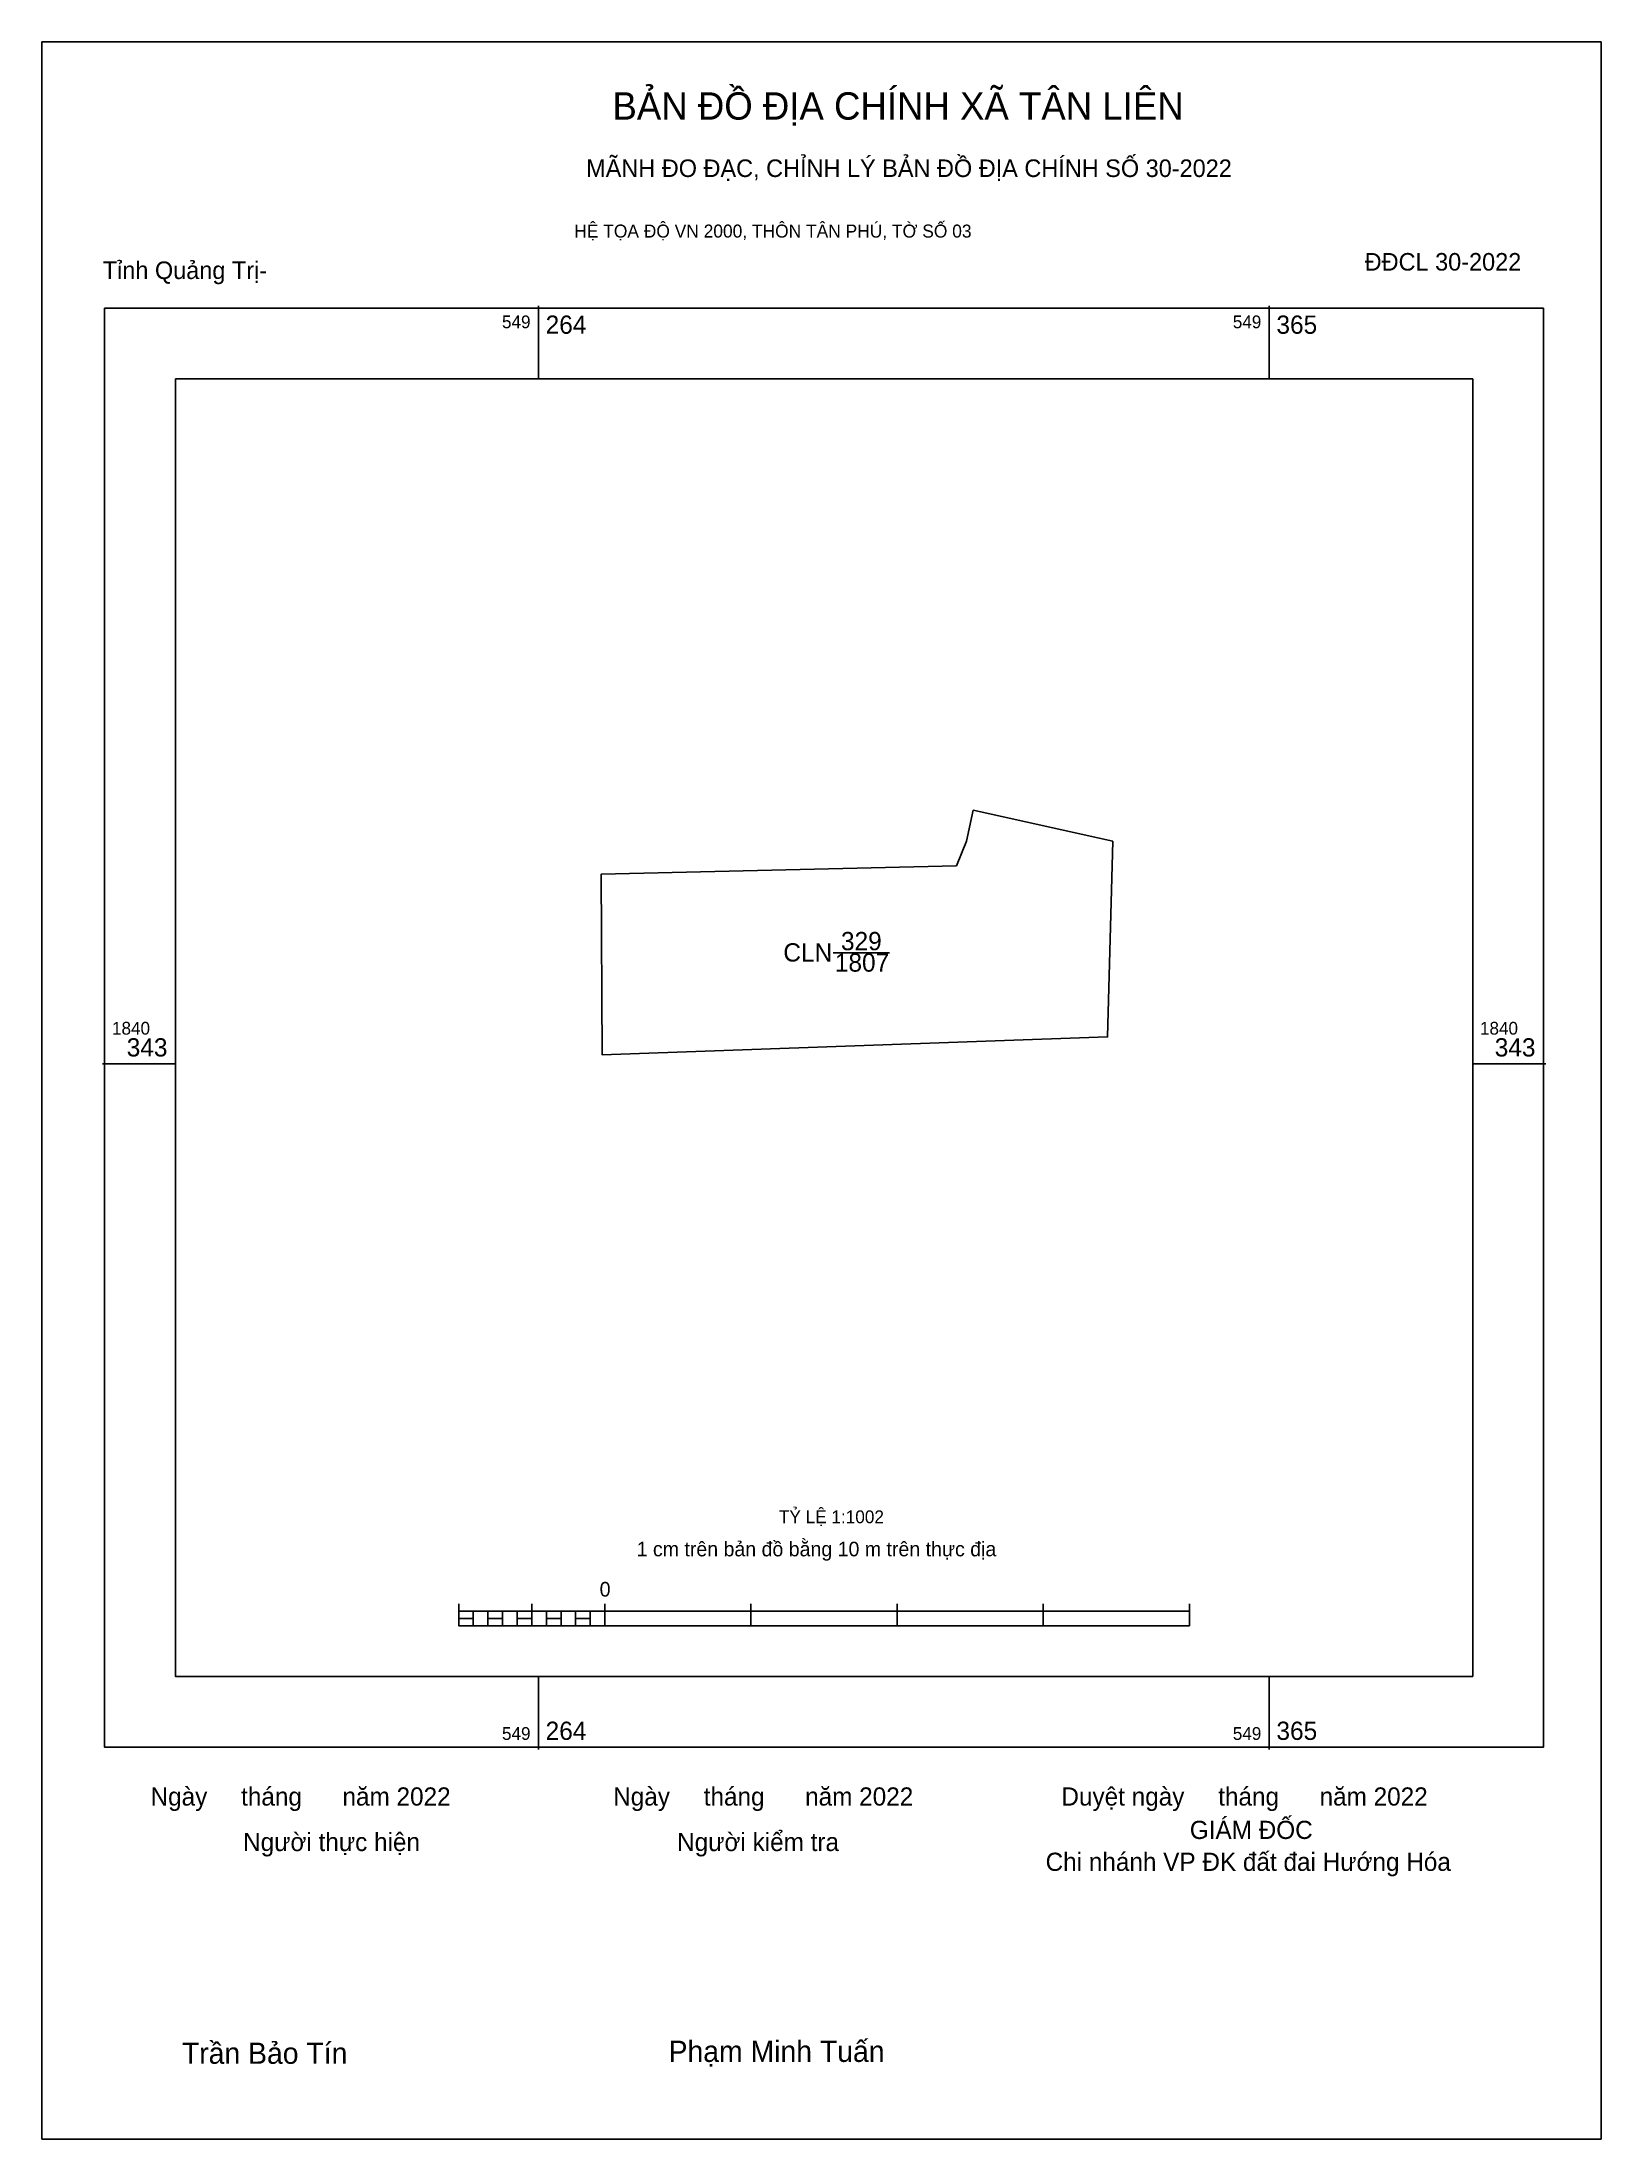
# Model space of a CAD drawing. Extents: x 549197 to 549411, y 1840196 to 1840483.
import ezdxf

# ---------------------------------------------------------------- set-up
doc = ezdxf.new("R2010")
doc.units = 0
for name, color, linetype in [('Level 10', 7, 'Continuous'), ('Level 13', 7, 'Continuous'), ('Level 15', 7, 'Continuous'), ('Level 4', 7, 'Continuous'), ('Level 6', 7, 'Continuous'), ('Level 62', 7, 'Continuous'), ('Level 63', 7, 'Continuous'), ('Level 9', 7, 'Continuous')]:
    doc.layers.add(name, color=color, linetype=linetype)

msp = doc.modelspace()

# ---------------------------------------------------------------- linework, layer by layer
at = {"layer": 'Level 10'}
msp.add_lwpolyline([(549343.68, 1840373.68), (549342.97, 1840346.83), (549273.64, 1840344.36), (549273.48, 1840369.15), (549322.24, 1840370.32), (549323.61, 1840373.69), (549324.54, 1840377.93)], close=True, dxfattribs=at)
at = {"layer": 'Level 13'}
msp.add_line((549305.33, 1840358.39), (549313.05, 1840358.39), dxfattribs=at)
at = {"layer": 'Level 15'}
msp.add_lwpolyline([(549196.73, 1840483.35), (549410.7, 1840483.35), (549410.7, 1840195.62), (549196.73, 1840195.62)], close=True, dxfattribs=at)
at = {"layer": 'Level 4'}
msp.add_line((549342.97, 1840346.83), (549273.64, 1840344.36), dxfattribs=at)
at = {"layer": 'Level 62'}
msp.add_lwpolyline([(549215.06, 1840437.11), (549393.08, 1840437.11), (549393.08, 1840259.09), (549215.06, 1840259.09)], close=True, dxfattribs=at)
at = {"layer": 'Level 63'}
for p, q in [((549264.86, 1840447.14), (549264.86, 1840437.11)), ((549365.14, 1840447.14), (549365.14, 1840437.11)), ((549205.03, 1840343.14), (549215.06, 1840343.14)), ((549393.08, 1840343.14), (549403.11, 1840343.14)), ((549253.93, 1840269.05), (549253.93, 1840266.04)), ((549253.93, 1840268.05), (549354.21, 1840268.05)), ((549255.93, 1840268.05), (549255.93, 1840266.04)), ((549257.94, 1840268.05), (549257.94, 1840266.04)), ((549259.94, 1840268.05), (549259.94, 1840266.04)), ((549261.95, 1840268.05), (549261.95, 1840266.04)), ((549263.95, 1840269.05), (549263.95, 1840266.04)), ((549263.95, 1840268.05), (549263.95, 1840266.04)), ((549265.96, 1840268.05), (549265.96, 1840266.04)), ((549267.97, 1840268.05), (549267.97, 1840266.04)), ((549269.97, 1840268.05), (549269.97, 1840266.04)), ((549271.98, 1840268.05), (549271.98, 1840266.04)), ((549273.98, 1840269.05), (549273.98, 1840266.04)), ((549273.98, 1840268.05), (549273.98, 1840266.04)), ((549294.04, 1840269.05), (549294.04, 1840266.04)), ((549314.1, 1840269.05), (549314.1, 1840266.04)), ((549334.15, 1840269.05), (549334.15, 1840266.04)), ((549354.21, 1840269.05), (549354.21, 1840266.04)), ((549253.93, 1840266.04), (549354.21, 1840266.04)), ((549264.86, 1840259.09), (549264.86, 1840249.06)), ((549365.14, 1840259.09), (549365.14, 1840249.06))]:
    msp.add_line(p, q, dxfattribs=at)
for points in [[(549205.34, 1840446.82), (549402.79, 1840446.82), (549402.79, 1840249.37), (549205.34, 1840249.37)], [(549253.93, 1840267.05), (549255.93, 1840267.05), (549255.93, 1840266.04), (549253.93, 1840266.04)], [(549253.93, 1840267.05), (549255.93, 1840267.05), (549255.93, 1840266.04), (549253.93, 1840266.04)], [(549257.94, 1840267.05), (549259.94, 1840267.05), (549259.94, 1840266.04), (549257.94, 1840266.04)], [(549261.95, 1840267.05), (549263.95, 1840267.05), (549263.95, 1840266.04), (549261.95, 1840266.04)], [(549265.96, 1840267.05), (549267.97, 1840267.05), (549267.97, 1840266.04), (549265.96, 1840266.04)], [(549269.97, 1840267.05), (549271.98, 1840267.05), (549271.98, 1840266.04), (549269.97, 1840266.04)]]:
    msp.add_lwpolyline(points, close=True, dxfattribs=at)

# ---------------------------------------------------------------- texts
at = {"layer": 'Level 13'}
for s, p in [('329', (549306.39, 1840358.73)), ('CLN', (549298.48, 1840357.18)), ('1807', (549305.55, 1840355.79))]:
    msp.add_text(s, height=2.507, dxfattribs=at).set_placement(p)
at = {"layer": 'Level 6'}
msp.add_text('TỶ LỆ 1:1002', height=1.7629, dxfattribs=at).set_placement((549297.87, 1840280.11))
at = {"layer": 'Level 63'}
for s, height, p in [('BẢN ĐỒ ĐỊA CHÍNH XÃ TÂN LIÊN', 3.7544, (549275.03, 1840472.69)), ('MÃNH ĐO ĐẠC, CHỈNH LÝ BẢN ĐỒ ĐỊA CHÍNH SỐ 30-2022', 2.409, (549271.42, 1840464.82)), ('HỆ TỌA ĐỘ VN 2000, THÔN TÂN PHÚ, TỜ SỐ 03', 1.7833, (549269.79, 1840456.51)), ('549', 1.755, (549259.87, 1840444.07)), ('264', 2.507, (549265.86, 1840443.31)), ('549', 1.755, (549360.16, 1840444.07)), ('365', 2.507, (549366.15, 1840443.31)), ('1840', 1.755, (549206.35, 1840347.15)), ('1840', 1.755, (549394.08, 1840347.15)), ('343', 2.507, (549208.37, 1840344.15)), ('343', 2.507, (549396.11, 1840344.15)), ('1 cm trên bản đồ bằng 10 m trên thực địa', 2.0057, (549278.35, 1840275.57)), ('0', 2.01, (549273.27, 1840270.05)), ('549', 1.755, (549259.87, 1840250.38)), ('264', 2.507, (549265.86, 1840250.38)), ('549', 1.755, (549360.16, 1840250.38)), ('365', 2.507, (549366.15, 1840250.38)), ('Ngày     tháng      năm 2022', 2.4954, (549211.64, 1840241.37)), ('Ngày     tháng      năm 2022', 2.4954, (549275.13, 1840241.37)), ('Duyệt ngày     tháng      năm 2022', 2.4954, (549336.64, 1840241.37)), ('GIÁM ĐỐC', 2.495, (549354.26, 1840236.79)), ('Người thực hiện', 2.4954, (549224.34, 1840235.13)), ('Người kiểm tra', 2.4954, (549283.9, 1840235.13)), ('Chi nhánh VP ĐK đất đai Hướng Hóa', 2.4954, (549334.47, 1840232.41)), ('Trần Bảo Tín', 2.9107, (549215.94, 1840205.94)), ('Phạm Minh Tuấn', 2.9107, (549282.73, 1840206.2))]:
    msp.add_text(s, height=height, dxfattribs=at).set_placement(p)
at = {"layer": 'Level 9'}
for s, p in [('Tỉnh Quảng Trị-', (549205.08, 1840450.82)), ('ĐĐCL 30-2022', (549378.26, 1840451.98))]:
    msp.add_text(s, height=2.409, dxfattribs=at).set_placement(p)

doc.saveas('drawing.dxf')
